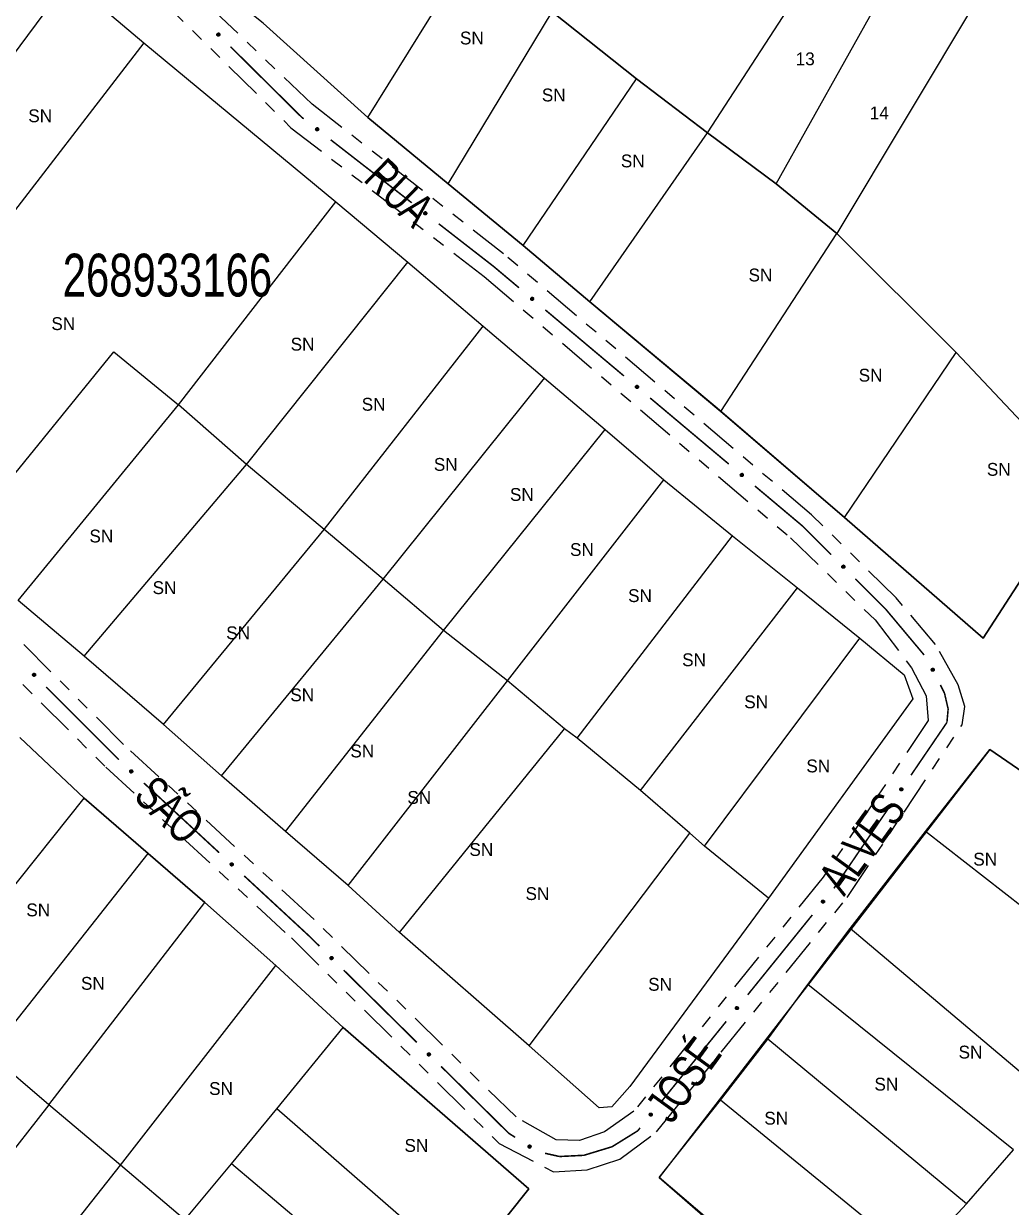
# Model space of a CAD drawing. Extents: x 207981 to 210201, y 4876477 to 4878908.
# Drawn here: x 209645 to 209760.5, y 4877602 to 4877740.3 of the extents above; entities that cross this region are included whole.
import ezdxf
from ezdxf.enums import TextEntityAlignment as Align

# ---------------------------------------------------------------- set-up
doc = ezdxf.new("R2010")
doc.units = 0
doc.header["$LTSCALE"] = 1.5
doc.header["$MEASUREMENT"] = 0
doc.linetypes.add('TRACO_25', pattern=[8, 3, -1, 1, -1, 1, -1])
for name, color, linetype in [('CD_MALHA_LOTES', 7, 'CONTINUOUS'), ('CD_TXT_QUADRA', 255, 'CONTINUOUS'), ('RU-QUADRA', 210, 'CONTINUOUS'), ('SV-EIXO-RUA-N-PAV', 6, 'CONTINUOUS'), ('SV-RUA-NAO-PAV', 7, 'CONTINUOUS'), ('SV-TXT-RUA-N-PAV', 7, 'CONTINUOUS'), ('Th_NmrPort', 1, 'CONTINUOUS')]:
    doc.layers.add(name, color=color, linetype=linetype)
doc.styles.add('ARIAL', font='ARIAL.SHX')

msp = doc.modelspace()

# ---------------------------------------------------------------- linework, layer by layer
at = {"layer": 'CD_MALHA_LOTES', "linetype": 'Continuous', "flags": 128}
for points in [[(209724.942364, 4877727.566226), (209743.145971, 4877755.54492)], [(209732.9719, 4877721.581478), (209749.030972, 4877750.308266)], [(209685.243539, 4877729.36165), (209697.113288, 4877748.462969)], [(209635.916645, 4877726.059934), (209650.332513, 4877745.470595)], [(209650.332513, 4877745.470595), (209659.060269, 4877738.089406)], [(209756.611653, 4877743.425806), (209740.053851, 4877715.796222)], [(209694.619644, 4877721.581478), (209706.78863, 4877741.680255)], [(209716.663463, 4877733.85021), (209706.78863, 4877741.680255)], [(209673.02468, 4877740.38356), (209685.243539, 4877729.36165)], [(209659.060269, 4877738.089406), (209640.906535, 4877714.5494)], [(209659.060269, 4877738.089406), (209681.503072, 4877719.486816)], [(209703.397273, 4877714.399781), (209716.663463, 4877733.85021)], [(209724.942364, 4877727.566226), (209716.663463, 4877733.85021)], [(209685.243539, 4877729.36165), (209694.619644, 4877721.581478)], [(209711.177445, 4877707.816559), (209724.942364, 4877727.566226)], [(209732.9719, 4877721.581478), (209724.942364, 4877727.566226)], [(209694.619644, 4877721.581478), (209703.397273, 4877714.399781)], [(209740.053851, 4877715.796222), (209732.9719, 4877721.581478)], [(209663.099974, 4877695.797191), (209681.503072, 4877719.486816)], [(209681.503072, 4877719.486816), (209689.931591, 4877712.454738)], [(209726.488424, 4877694.999225), (209740.053851, 4877715.796222)], [(209740.053851, 4877715.796222), (209754.018262, 4877701.881684)], [(209703.397273, 4877714.399781), (209711.177445, 4877707.816559)], [(209671.079637, 4877688.814986), (209689.931591, 4877712.454738)], [(209689.931591, 4877712.454738), (209698.709221, 4877704.973804)], [(209711.177445, 4877707.816559), (209726.488424, 4877694.999225)], [(209680.156504, 4877681.234306), (209698.709221, 4877704.973804)], [(209698.709221, 4877704.973804), (209705.890918, 4877698.889311)], [(209636.916704, 4877679.039898), (209655.569167, 4877701.98143)], [(209655.569167, 4877701.98143), (209663.099974, 4877695.797191)], [(209740.951563, 4877682.630747), (209754.018262, 4877701.881684)], [(209754.018262, 4877701.881684), (209768.680893, 4877686.321341)], [(209687.038964, 4877675.399177), (209705.890918, 4877698.889311)], [(209705.890918, 4877698.889311), (209712.972869, 4877692.904563)], [(209644.397638, 4877672.905532), (209663.099974, 4877695.797191)], [(209671.079637, 4877688.814986), (209663.099974, 4877695.797191)], [(209726.488424, 4877694.999225), (209740.951563, 4877682.630747)], [(209694.071042, 4877669.41443), (209712.972869, 4877692.904563)], [(209712.972869, 4877692.904563), (209719.855329, 4877687.019562)], [(209652.078064, 4877666.422056), (209671.079637, 4877688.814986)], [(209680.156504, 4877681.234306), (209671.079637, 4877688.814986)], [(209701.551976, 4877663.529428), (209719.855329, 4877687.019562)], [(209719.855329, 4877687.019562), (209727.884865, 4877680.486212)], [(209757.160254, 4877668.516717), (209768.680893, 4877686.321341)], [(209740.951563, 4877682.630747), (209757.160254, 4877668.516717)], [(209661.354422, 4877658.442393), (209680.156504, 4877681.234306)], [(209687.038964, 4877675.399177), (209680.156504, 4877681.234306)], [(209709.731131, 4877656.84646), (209727.884865, 4877680.486212)], [(209727.884865, 4877680.486212), (209735.465545, 4877674.401719)], [(209668.137136, 4877652.457645), (209687.038964, 4877675.399177)], [(209694.071042, 4877669.41443), (209687.038964, 4877675.399177)], [(209717.112319, 4877650.712094), (209735.465545, 4877674.401719)], [(209735.465545, 4877674.401719), (209742.746988, 4877668.516717)], [(209652.078064, 4877666.422056), (209644.397638, 4877672.905532)], [(209675.618071, 4877645.924296), (209694.071042, 4877669.41443)], [(209701.551976, 4877663.529428), (209694.071042, 4877669.41443)], [(209724.593254, 4877644.228617), (209742.746988, 4877668.516717)], [(209742.746988, 4877668.516717), (209747.933769, 4877664.227648), (209748.931227, 4877661.434766), (209732.074188, 4877638.144124)], [(209661.354422, 4877658.442393), (209652.078064, 4877666.422056)], [(209682.949386, 4877639.640311), (209701.551976, 4877663.529428)], [(209708.234944, 4877657.943664), (209701.551976, 4877663.529428)], [(209668.137136, 4877652.457645), (209661.354422, 4877658.442393)], [(209688.934134, 4877634.154292), (209708.234944, 4877657.943664)], [(209709.731131, 4877656.84646), (209708.234944, 4877657.943664)], [(209644.573992, 4877656.92579), (209652.073397, 4877649.82109)], [(209717.112319, 4877650.712094), (209709.731131, 4877656.84646)], [(209750.434024, 4877645.952975), (209757.93343, 4877655.50485)], [(209757.93343, 4877655.50485), (209784.773409, 4877637.11157)], [(209675.618071, 4877645.924296), (209668.137136, 4877652.457645)], [(209633.443295, 4877626.45452), (209652.073397, 4877649.82109)], [(209652.073397, 4877649.82109), (209659.572803, 4877643.347918)], [(209722.897575, 4877645.724804), (209717.112319, 4877650.712094)], [(209682.949386, 4877639.640311), (209675.618071, 4877645.924296)], [(209704.095494, 4877620.888102), (209722.897575, 4877645.724804)], [(209724.593254, 4877644.228617), (209722.897575, 4877645.724804)], [(209741.63209, 4877634.585455), (209750.434024, 4877645.952975)], [(209775.695181, 4877626.217697), (209750.434024, 4877645.952975)], [(209732.074188, 4877638.144124), (209724.593254, 4877644.228617)], [(209641.021642, 4877619.941878), (209659.572803, 4877643.347918)], [(209659.572803, 4877643.347918), (209666.203857, 4877637.624688)], [(209688.934134, 4877634.154292), (209682.949386, 4877639.640311)], [(209647.96846, 4877614.021295), (209666.203857, 4877637.624688)], [(209666.203857, 4877637.624688), (209674.492674, 4877630.283164)], [(209732.074188, 4877638.144124), (209715.865497, 4877616.150177), (209713.770835, 4877613.756278), (209712.274649, 4877613.656532), (209704.095494, 4877620.888102)], [(209736.6588, 4877628.072813), (209741.63209, 4877634.585455)], [(209765.630189, 4877614.337059), (209741.63209, 4877634.585455)], [(209704.095494, 4877620.888102), (209688.934134, 4877634.154292)], [(209656.336218, 4877606.956065), (209674.492674, 4877630.283164)], [(209674.492674, 4877630.283164), (209682.347314, 4877623.020582)], [(209732.001274, 4877621.678583), (209736.6588, 4877628.072813)], [(209760.696369, 4877608.73224), (209736.6588, 4877628.072813)], [(209674.611085, 4877613.547648), (209682.347314, 4877623.020582)], [(209682.347314, 4877623.020582), (209704.05612, 4877604.193126)], [(209726.475397, 4877614.534412), (209732.001274, 4877621.678583)], [(209755.209962, 4877602.456422), (209732.001274, 4877621.678583)], [(209647.96846, 4877614.021295), (209641.021642, 4877619.941878)], [(209647.96846, 4877614.021295), (209630.048827, 4877591.088901)], [(209656.336218, 4877606.956065), (209647.96846, 4877614.021295)], [(209669.322031, 4877607.113947), (209674.611085, 4877613.547648)], [(209696.398832, 4877594.56231), (209674.611085, 4877613.547648)], [(209719.291755, 4877605.535125), (209726.475397, 4877614.534412)], [(209749.210437, 4877595.983251), (209726.475397, 4877614.534412)], [(209755.209962, 4877602.456422), (209760.696369, 4877608.73224)], [(209638.10082, 4877583.90526), (209656.336218, 4877606.956065)], [(209663.875094, 4877600.561835), (209656.336218, 4877606.956065)], [(209663.875094, 4877600.561835), (209669.322031, 4877607.113947)], [(209691.425542, 4877588.404904), (209669.322031, 4877607.113947)], [(209741.316326, 4877586.74714), (209719.291755, 4877605.535125)], [(209704.05612, 4877604.193126), (209696.398832, 4877594.56231)], [(209749.210437, 4877595.983251), (209755.209962, 4877602.456422)]]:
    msp.add_lwpolyline(points, dxfattribs=at)
at = {"layer": 'RU-QUADRA', "linetype": 'Continuous'}
for points in [[(209768.680893, 4877686.321341), (209757.160254, 4877668.516717), (209740.951563, 4877682.630747), (209726.080691, 4877695.409583), (209711.177445, 4877707.816559), (209703.397273, 4877714.399781), (209694.619644, 4877721.581478), (209685.243539, 4877729.36165), (209673.02468, 4877740.38356), (209663.945953, 4877747.617522), (209654.172726, 4877756.741869), (209640.407806, 4877768.561745), (209619.361445, 4877787.313954), (209629.036786, 4877811.203071)], [(209706.78863, 4877741.680255), (209716.663463, 4877733.85021)], [(209716.663463, 4877733.85021), (209724.942364, 4877727.566226)], [(209724.942364, 4877727.566226), (209732.9719, 4877721.581478)], [(209732.9719, 4877721.581478), (209740.053851, 4877715.796222)], [(209754.018262, 4877701.881684), (209768.680893, 4877686.321341)]]:
    msp.add_lwpolyline(points, dxfattribs=at)
at = {"layer": 'RU-QUADRA', "linetype": 'Continuous', "flags": 128}
for points in [[(209650.332513, 4877745.470595), (209659.060269, 4877738.089406), (209681.503072, 4877719.486816), (209689.931591, 4877712.454738), (209698.709221, 4877704.973804), (209705.890918, 4877698.889311), (209712.972869, 4877692.904563), (209719.855329, 4877687.019562), (209727.884865, 4877680.486212), (209735.465545, 4877674.401719), (209742.746988, 4877668.516717), (209747.933769, 4877664.227648), (209748.931227, 4877661.434766), (209732.074188, 4877638.144124), (209715.865497, 4877616.150177), (209713.770835, 4877613.756278), (209712.274649, 4877613.656532), (209704.095494, 4877620.888102), (209688.934134, 4877634.154292), (209682.949386, 4877639.640311), (209675.618071, 4877645.924296), (209668.137136, 4877652.457645), (209661.354422, 4877658.442393), (209652.078064, 4877666.422056), (209644.397638, 4877672.905532)], [(209740.053851, 4877715.796222), (209754.018262, 4877701.881684)], [(209638.10082, 4877583.90526), (209645.126579, 4877578.024147), (209667.427444, 4877558.604633), (209673.032263, 4877565.788275), (209679.110729, 4877573.445563), (209685.741782, 4877581.537027), (209691.425542, 4877588.404904), (209696.398832, 4877594.56231), (209704.05612, 4877604.193126), (209682.347314, 4877623.020582), (209674.492674, 4877630.283164), (209666.203857, 4877637.624688), (209659.572803, 4877643.347918), (209652.073397, 4877649.82109), (209644.573992, 4877656.92579)], [(209784.773409, 4877637.11157), (209757.93343, 4877655.50485), (209719.291755, 4877605.535125), (209759.828017, 4877570.287918), (209757.459783, 4877568.393331), (209765.511777, 4877560.420279)]]:
    msp.add_lwpolyline(points, dxfattribs=at)
at = {"layer": 'SV-EIXO-RUA-N-PAV'}
for points in [[(209667.802541, 4877738.845976), (209667.753641, 4877738.845059), (209667.711427, 4877738.85427), (209667.678429, 4877738.872086), (209667.653375, 4877738.895433), (209667.630434, 4877738.922205), (209667.613259, 4877738.9543), (209667.602088, 4877738.994144), (209667.600823, 4877739.043191), (209667.613101, 4877739.085816), (209667.628837, 4877739.119101), (209667.651678, 4877739.146628), (209667.678059, 4877739.168478), (209667.711988, 4877739.185216), (209667.752476, 4877739.196143), (209667.801826, 4877739.19622), (209667.84315, 4877739.186906), (209667.874614, 4877739.168835), (209667.902142, 4877739.145698), (209667.925236, 4877739.118085), (209667.941913, 4877739.086482), (209667.952841, 4877739.045697), (209667.952273, 4877738.996988), (209667.943454, 4877738.955666), (209667.92583, 4877738.923956), (209667.90244, 4877738.897368), (209667.875868, 4877738.874031), (209667.844324, 4877738.855424), (209667.802541, 4877738.845976)], [(209679.371822, 4877727.796271), (209679.323385, 4877727.789497), (209679.280371, 4877727.793579), (209679.245475, 4877727.80731), (209679.217801, 4877727.827484), (209679.191815, 4877727.851312), (209679.170916, 4877727.881115), (209679.155047, 4877727.919332), (209679.14791, 4877727.967873), (209679.154988, 4877728.011663), (209679.166619, 4877728.046595), (209679.185994, 4877728.076662), (209679.209564, 4877728.101519), (209679.241241, 4877728.122204), (209679.280127, 4877728.137907), (209679.329111, 4877728.143903), (209679.371253, 4877728.139611), (209679.404658, 4877728.125444), (209679.434762, 4877728.105774), (209679.461, 4877728.08113), (209679.481347, 4877728.051756), (209679.497087, 4877728.012575), (209679.502364, 4877727.96415), (209679.498564, 4877727.922068), (209679.484869, 4877727.888474), (209679.464837, 4877727.859272), (209679.441255, 4877727.832917), (209679.41217, 4877727.810662), (209679.371822, 4877727.796271)], [(209692.00579, 4877717.978794), (209691.957353, 4877717.972019), (209691.914338, 4877717.976101), (209691.879442, 4877717.989832), (209691.851769, 4877718.010006), (209691.825782, 4877718.033834), (209691.804883, 4877718.063637), (209691.789014, 4877718.101854), (209691.781877, 4877718.150396), (209691.788955, 4877718.194185), (209691.800586, 4877718.229117), (209691.819961, 4877718.259184), (209691.843532, 4877718.284041), (209691.875208, 4877718.304726), (209691.914094, 4877718.32043), (209691.963078, 4877718.326425), (209692.005221, 4877718.322133), (209692.038625, 4877718.307966), (209692.068729, 4877718.288297), (209692.094968, 4877718.263652), (209692.115314, 4877718.234278), (209692.131055, 4877718.195097), (209692.136331, 4877718.146672), (209692.132531, 4877718.104591), (209692.118837, 4877718.070996), (209692.098804, 4877718.041794), (209692.075222, 4877718.01544), (209692.046137, 4877717.993184), (209692.00579, 4877717.978794)], [(209704.492119, 4877707.985256), (209704.44346, 4877707.980327), (209704.400632, 4877707.986041), (209704.366282, 4877708.001088), (209704.339396, 4877708.022299), (209704.314334, 4877708.047097), (209704.294582, 4877708.077674), (209704.280177, 4877708.116466), (209704.27489, 4877708.165244), (209704.283627, 4877708.208732), (209704.296577, 4877708.243197), (209704.317081, 4877708.272506), (209704.341579, 4877708.296449), (209704.374018, 4877708.315916), (209704.413473, 4877708.33013), (209704.462649, 4877708.33426), (209704.504598, 4877708.32837), (209704.537441, 4877708.312943), (209704.566775, 4877708.292144), (209704.592058, 4877708.26652), (209704.611274, 4877708.236394), (209704.625514, 4877708.196643), (209704.628947, 4877708.148052), (209704.62355, 4877708.106146), (209704.608589, 4877708.073096), (209704.587461, 4877708.044677), (209704.562895, 4877708.019237), (209704.532985, 4877707.998103), (209704.492119, 4877707.985256)], [(209716.743874, 4877697.694751), (209716.695215, 4877697.689822), (209716.652386, 4877697.695536), (209716.618037, 4877697.710582), (209716.591151, 4877697.731794), (209716.566089, 4877697.756592), (209716.546337, 4877697.787168), (209716.531932, 4877697.825961), (209716.526645, 4877697.874738), (209716.535382, 4877697.918227), (209716.548332, 4877697.952692), (209716.568835, 4877697.982001), (209716.593333, 4877698.005944), (209716.625773, 4877698.02541), (209716.665228, 4877698.039625), (209716.714404, 4877698.043754), (209716.756353, 4877698.037864), (209716.789195, 4877698.022438), (209716.81853, 4877698.001638), (209716.843813, 4877697.976015), (209716.863029, 4877697.945889), (209716.877269, 4877697.906138), (209716.880701, 4877697.857547), (209716.875305, 4877697.815641), (209716.860344, 4877697.78259), (209716.839216, 4877697.754171), (209716.814649, 4877697.728732), (209716.78474, 4877697.707597), (209716.743874, 4877697.694751)], [(209728.995629, 4877687.404245), (209728.946969, 4877687.399316), (209728.904141, 4877687.40503), (209728.869792, 4877687.420077), (209728.842906, 4877687.441288), (209728.817843, 4877687.466086), (209728.798092, 4877687.496663), (209728.783687, 4877687.535455), (209728.7784, 4877687.584232), (209728.787136, 4877687.627721), (209728.800087, 4877687.662186), (209728.82059, 4877687.691495), (209728.845088, 4877687.715438), (209728.877528, 4877687.734905), (209728.916983, 4877687.749119), (209728.966159, 4877687.753248), (209729.008108, 4877687.747359), (209729.04095, 4877687.731932), (209729.070285, 4877687.711133), (209729.095568, 4877687.685509), (209729.114784, 4877687.655383), (209729.129024, 4877687.615632), (209729.132456, 4877687.567041), (209729.12706, 4877687.525135), (209729.112098, 4877687.492085), (209729.090971, 4877687.463666), (209729.066404, 4877687.438226), (209729.036495, 4877687.417092), (209728.995629, 4877687.404245)], [(209740.838809, 4877676.682206), (209740.789905, 4877676.681514), (209740.747733, 4877676.690918), (209740.714818, 4877676.708886), (209740.689871, 4877676.732347), (209740.667053, 4877676.759225), (209740.650025, 4877676.791398), (209740.639037, 4877676.831293), (209740.637997, 4877676.880345), (209740.650471, 4877676.922913), (209740.66636, 4877676.956126), (209740.689326, 4877676.983547), (209740.715808, 4877677.005276), (209740.749812, 4877677.021858), (209740.790351, 4877677.032599), (209740.8397, 4877677.032451), (209740.880981, 4877677.022947), (209740.912362, 4877677.004732), (209740.939784, 4877676.981468), (209740.96275, 4877676.95375), (209740.979283, 4877676.922071), (209740.990024, 4877676.881236), (209740.989232, 4877676.83253), (209740.980223, 4877676.791249), (209740.962453, 4877676.759621), (209740.938942, 4877676.733139), (209740.912263, 4877676.709925), (209740.880634, 4877676.691463), (209740.838809, 4877676.682206)], [(209751.242315, 4877664.661082), (209751.195702, 4877664.675889), (209751.158668, 4877664.698147), (209751.133123, 4877664.725601), (209751.116876, 4877664.755748), (209751.103728, 4877664.788461), (209751.097749, 4877664.824368), (209751.09994, 4877664.865691), (209751.114465, 4877664.912554), (209751.13976, 4877664.948993), (209751.165336, 4877664.975477), (209751.195796, 4877664.994229), (209751.227789, 4877665.006469), (209751.265293, 4877665.011447), (209751.307147, 4877665.008817), (209751.353917, 4877664.993071), (209751.390074, 4877664.971001), (209751.414085, 4877664.943797), (209751.432743, 4877664.913055), (209751.445766, 4877664.879496), (209751.451432, 4877664.844216), (209751.448708, 4877664.802079), (209751.432555, 4877664.756123), (209751.410955, 4877664.71981), (209751.384095, 4877664.695423), (209751.353416, 4877664.677736), (209751.320765, 4877664.664149), (209751.284921, 4877664.656636), (209751.242315, 4877664.661082)], [(209646.215256, 4877664.414223), (209646.26416, 4877664.414916), (209646.306332, 4877664.405511), (209646.339247, 4877664.387544), (209646.364194, 4877664.364082), (209646.387012, 4877664.337205), (209646.40404, 4877664.305031), (209646.415028, 4877664.265136), (209646.416068, 4877664.216084), (209646.403594, 4877664.173516), (209646.387705, 4877664.140304), (209646.364739, 4877664.112882), (209646.338257, 4877664.091153), (209646.304253, 4877664.074571), (209646.263714, 4877664.06383), (209646.214365, 4877664.063979), (209646.173084, 4877664.073482), (209646.141703, 4877664.091697), (209646.114281, 4877664.114961), (209646.091315, 4877664.14268), (209646.074782, 4877664.174358), (209646.064041, 4877664.215193), (209646.064833, 4877664.263899), (209646.073842, 4877664.30518), (209646.091612, 4877664.336809), (209646.115123, 4877664.36329), (209646.141802, 4877664.386504), (209646.173431, 4877664.404967), (209646.215256, 4877664.414223)], [(209657.564342, 4877653.143445), (209657.613182, 4877653.146033), (209657.655686, 4877653.13827), (209657.689274, 4877653.121592), (209657.715111, 4877653.099114), (209657.738954, 4877653.073142), (209657.757215, 4877653.041652), (209657.769742, 4877653.002213), (209657.772681, 4877652.953238), (209657.761867, 4877652.910219), (209657.747278, 4877652.876415), (209657.725391, 4877652.848124), (209657.699772, 4877652.825385), (209657.666435, 4877652.807498), (209657.626344, 4877652.795194), (209657.577026, 4877652.79343), (209657.535408, 4877652.801326), (209657.503344, 4877652.818311), (209657.475041, 4877652.840495), (209657.451017, 4877652.867302), (209657.43327, 4877652.898316), (209657.420954, 4877652.938705), (209657.419858, 4877652.987404), (209657.42726, 4877653.029003), (209657.44379, 4877653.061297), (209657.466258, 4877653.08867), (209657.492017, 4877653.112901), (209657.522907, 4877653.132575), (209657.564342, 4877653.143445)], [(209747.429857, 4877650.802716), (209747.420074, 4877650.850636), (209747.421465, 4877650.893821), (209747.432993, 4877650.929506), (209747.451402, 4877650.958383), (209747.473562, 4877650.985805), (209747.502004, 4877651.008523), (209747.539157, 4877651.026745), (209747.587159, 4877651.036895), (209747.631304, 4877651.032563), (209747.666894, 4877651.023133), (209747.698111, 4877651.005671), (209747.724389, 4877650.983697), (209747.74701, 4877650.953372), (209747.765108, 4877650.915541), (209747.774147, 4877650.867027), (209747.772493, 4877650.824699), (209747.760437, 4877650.790475), (209747.742683, 4877650.759203), (209747.719723, 4877650.731479), (209747.691675, 4877650.709339), (209747.653552, 4877650.691186), (209747.60555, 4877650.682899), (209747.563314, 4877650.684067), (209747.528931, 4877650.69564), (209747.498536, 4877650.713811), (209747.470762, 4877650.735704), (209747.446735, 4877650.763344), (209747.429857, 4877650.802716)], [(209669.308032, 4877642.276719), (209669.356872, 4877642.279307), (209669.399377, 4877642.271544), (209669.432964, 4877642.254865), (209669.458801, 4877642.232388), (209669.482644, 4877642.206415), (209669.500905, 4877642.174926), (209669.513432, 4877642.135487), (209669.516372, 4877642.086512), (209669.505557, 4877642.043493), (209669.490968, 4877642.009689), (209669.469081, 4877641.981398), (209669.443462, 4877641.958659), (209669.410125, 4877641.940772), (209669.370034, 4877641.928468), (209669.320716, 4877641.926703), (209669.279098, 4877641.9346), (209669.247034, 4877641.951585), (209669.218731, 4877641.973768), (209669.194708, 4877642.000576), (209669.17696, 4877642.03159), (209669.164645, 4877642.071978), (209669.163548, 4877642.120678), (209669.17095, 4877642.162277), (209669.187481, 4877642.194571), (209669.209948, 4877642.221943), (209669.235707, 4877642.246174), (209669.266597, 4877642.265849), (209669.308032, 4877642.276719)], [(209738.275603, 4877637.699223), (209738.26978, 4877637.747783), (209738.274706, 4877637.790709), (209738.289119, 4877637.825329), (209738.309833, 4877637.852601), (209738.334166, 4877637.878115), (209738.364374, 4877637.898425), (209738.402895, 4877637.913541), (209738.451567, 4877637.919724), (209738.495209, 4877637.911788), (209738.529906, 4877637.899473), (209738.559587, 4877637.879512), (209738.583976, 4877637.855458), (209738.604036, 4877637.823382), (209738.618973, 4877637.784195), (209738.624006, 4877637.735103), (209738.618888, 4877637.693052), (209738.604068, 4877637.659932), (209738.583811, 4877637.63022), (209738.558656, 4877637.60447), (209738.528888, 4877637.584704), (209738.489406, 4877637.569736), (209738.440887, 4877637.565411), (209738.398888, 4877637.570036), (209738.365569, 4877637.584387), (209738.336766, 4877637.604989), (209738.310879, 4877637.629084), (209738.289198, 4877637.6586), (209738.275603, 4877637.699223)], [(209680.976377, 4877631.325991), (209681.025275, 4877631.326985), (209681.067504, 4877631.317841), (209681.10053, 4877631.300077), (209681.125621, 4877631.27677), (209681.148605, 4877631.250034), (209681.16583, 4877631.217967), (209681.177065, 4877631.17814), (209681.178407, 4877631.129096), (209681.166197, 4877631.086452), (209681.150513, 4877631.053141), (209681.127716, 4877631.025578), (209681.10137, 4877631.003686), (209681.067468, 4877630.986895), (209681.026996, 4877630.975904), (209680.977648, 4877630.975748), (209680.936309, 4877630.984996), (209680.904816, 4877631.003017), (209680.877251, 4877631.026111), (209680.854113, 4877631.053688), (209680.837386, 4877631.085263), (209680.826393, 4877631.126032), (209680.826884, 4877631.174741), (209680.835638, 4877631.216077), (209680.853212, 4877631.247815), (209680.876559, 4877631.274441), (209680.903095, 4877631.297819), (209680.934609, 4877631.316477), (209680.976377, 4877631.325991)], [(209728.212028, 4877625.260394), (209728.206205, 4877625.308955), (209728.211131, 4877625.351881), (209728.225544, 4877625.386501), (209728.246258, 4877625.413772), (209728.270591, 4877625.439286), (209728.300799, 4877625.459596), (209728.33932, 4877625.474712), (209728.387992, 4877625.480895), (209728.431634, 4877625.472959), (209728.466331, 4877625.460644), (209728.496012, 4877625.440683), (209728.520401, 4877625.416629), (209728.540461, 4877625.384553), (209728.555398, 4877625.345366), (209728.560431, 4877625.296274), (209728.555313, 4877625.254224), (209728.540493, 4877625.221103), (209728.520236, 4877625.191391), (209728.495081, 4877625.165642), (209728.465313, 4877625.145875), (209728.425831, 4877625.130907), (209728.377312, 4877625.126582), (209728.335313, 4877625.131208), (209728.301994, 4877625.145559), (209728.273191, 4877625.16616), (209728.247304, 4877625.190255), (209728.225623, 4877625.219771), (209728.212028, 4877625.260394)], [(209692.359706, 4877620.082334), (209692.408604, 4877620.083329), (209692.450833, 4877620.074185), (209692.483859, 4877620.056421), (209692.50895, 4877620.033113), (209692.531934, 4877620.006378), (209692.54916, 4877619.97431), (209692.560394, 4877619.934484), (209692.561736, 4877619.885439), (209692.549526, 4877619.842795), (209692.533843, 4877619.809485), (209692.511045, 4877619.781922), (209692.484699, 4877619.760029), (209692.450797, 4877619.743238), (209692.410326, 4877619.732247), (209692.360977, 4877619.732091), (209692.319638, 4877619.74134), (209692.288145, 4877619.759361), (209692.26058, 4877619.782455), (209692.237443, 4877619.810031), (209692.220715, 4877619.841607), (209692.209722, 4877619.882375), (209692.210214, 4877619.931084), (209692.218967, 4877619.97242), (209692.236541, 4877620.004158), (209692.259889, 4877620.030784), (209692.286424, 4877620.054162), (209692.317938, 4877620.07282), (209692.359706, 4877620.082334)], [(209718.148453, 4877612.821565), (209718.14263, 4877612.870126), (209718.147556, 4877612.913052), (209718.161969, 4877612.947672), (209718.182683, 4877612.974944), (209718.207016, 4877613.000457), (209718.237224, 4877613.020768), (209718.275745, 4877613.035883), (209718.324417, 4877613.042066), (209718.368059, 4877613.03413), (209718.402756, 4877613.021816), (209718.432437, 4877613.001854), (209718.456826, 4877612.9778), (209718.476886, 4877612.945724), (209718.491823, 4877612.906537), (209718.496856, 4877612.857445), (209718.491738, 4877612.815395), (209718.476918, 4877612.782275), (209718.456661, 4877612.752563), (209718.431506, 4877612.726813), (209718.401739, 4877612.707047), (209718.362256, 4877612.692079), (209718.313737, 4877612.687753), (209718.271738, 4877612.692379), (209718.238419, 4877612.70673), (209718.209616, 4877612.727332), (209718.183729, 4877612.751427), (209718.162049, 4877612.780943), (209718.148453, 4877612.821565)], [(209704.084381, 4877609.303486), (209704.131985, 4877609.314705), (209704.175193, 4877609.314614), (209704.211208, 4877609.304165), (209704.240626, 4877609.286633), (209704.268703, 4877609.265307), (209704.292265, 4877609.237561), (209704.311596, 4877609.200973), (209704.323186, 4877609.153299), (209704.320183, 4877609.109043), (209704.311829, 4877609.073186), (209704.295314, 4877609.041458), (209704.27414, 4877609.01453), (209704.244509, 4877608.991008), (209704.20724, 4877608.97178), (209704.159019, 4877608.961286), (209704.11666, 4877608.961666), (209704.08209, 4877608.972687), (209704.050298, 4877608.989492), (209704.021895, 4877609.011608), (209703.998922, 4877609.038977), (209703.97963, 4877609.076537), (209703.969903, 4877609.124267), (209703.969801, 4877609.16652), (209703.980333, 4877609.201236), (209703.997583, 4877609.232163), (209704.01863, 4877609.260583), (209704.045535, 4877609.28543), (209704.084381, 4877609.303486)]]:
    msp.add_lwpolyline(points, close=True, dxfattribs=at)
for points in [[(209667.844324, 4877738.855424), (209667.600823, 4877739.043191)], [(209667.802541, 4877738.845976), (209667.602088, 4877738.994144)], [(209667.824101, 4877738.852569), (209667.605283, 4877739.017523)], [(209667.856835, 4877738.868157), (209667.609908, 4877739.060964)], [(209667.875868, 4877738.874031), (209667.613101, 4877739.085816)], [(209667.775885, 4877738.846559), (209667.613223, 4877738.969316)], [(209667.753641, 4877738.845059), (209667.613259, 4877738.9543)], [(209667.885692, 4877738.887587), (209667.623248, 4877739.09769)], [(209667.729554, 4877738.850205), (209667.628829, 4877738.932723)], [(209667.90244, 4877738.897368), (209667.628837, 4877739.119101)], [(209667.711427, 4877738.85427), (209667.630434, 4877738.922205)], [(209667.912593, 4877738.912797), (209667.643346, 4877739.133483)], [(209667.92583, 4877738.923956), (209667.651678, 4877739.146628)], [(209667.932718, 4877738.9428), (209667.667366, 4877739.155785)], [(209667.943454, 4877738.955666), (209667.678059, 4877739.168478)], [(209667.947027, 4877738.978566), (209667.699122, 4877739.174263)], [(209667.952273, 4877738.996988), (209667.711988, 4877739.185216)], [(209667.948753, 4877739.022958), (209667.734755, 4877739.1889)], [(209667.952841, 4877739.045697), (209667.752476, 4877739.196143)], [(209667.941791, 4877739.068276), (209667.782989, 4877739.191051)], [(209667.941913, 4877739.086482), (209667.801826, 4877739.19622)], [(209667.930044, 4877739.104887), (209667.827389, 4877739.187395)], [(209667.925236, 4877739.118085), (209667.84315, 4877739.186906)], [(209679.41217, 4877727.810662), (209679.14791, 4877727.967873)], [(209679.423064, 4877727.824803), (209679.154798, 4877727.986607)], [(209679.441255, 4877727.832917), (209679.154988, 4877728.011663)], [(209679.371822, 4877727.796271), (209679.155047, 4877727.919332)], [(209679.392436, 4877727.805402), (209679.155416, 4877727.942926)], [(209679.449383, 4877727.847554), (209679.163637, 4877728.024669)], [(209679.464837, 4877727.859272), (209679.166619, 4877728.046595)], [(209679.345288, 4877727.793653), (209679.169079, 4877727.896019)], [(209679.323385, 4877727.789497), (209679.170916, 4877727.881115)], [(209679.473067, 4877727.875808), (209679.179298, 4877728.062613)], [(209679.484869, 4877727.888474), (209679.185994, 4877728.076662)], [(209679.298855, 4877727.791718), (209679.188961, 4877727.861561)], [(209679.280371, 4877727.793579), (209679.191815, 4877727.851312)], [(209679.489448, 4877727.908008), (209679.20047, 4877728.087635)], [(209679.498564, 4877727.922068), (209679.209564, 4877728.101519)], [(209679.499365, 4877727.945232), (209679.229781, 4877728.109788)], [(209679.502364, 4877727.96415), (209679.241241, 4877728.122204)], [(209679.495755, 4877727.98951), (209679.263402, 4877728.128592)], [(209679.497087, 4877728.012575), (209679.280127, 4877728.137907)], [(209679.483409, 4877728.033666), (209679.311029, 4877728.136511)], [(209679.481347, 4877728.051756), (209679.329111, 4877728.143903)], [(209679.467357, 4877728.068604), (209679.355548, 4877728.138207)], [(209679.461, 4877728.08113), (209679.371253, 4877728.139611)], [(209692.046137, 4877717.993184), (209691.781877, 4877718.150396)], [(209692.057032, 4877718.007326), (209691.788765, 4877718.16913)], [(209692.075222, 4877718.01544), (209691.788955, 4877718.194185)], [(209692.00579, 4877717.978794), (209691.789014, 4877718.101854)], [(209692.026403, 4877717.987924), (209691.789383, 4877718.125448)], [(209692.08335, 4877718.030076), (209691.797604, 4877718.207191)], [(209692.098804, 4877718.041794), (209691.800586, 4877718.229117)], [(209691.979256, 4877717.976175), (209691.803047, 4877718.078541)], [(209691.957353, 4877717.972019), (209691.804883, 4877718.063637)], [(209692.107034, 4877718.05833), (209691.813265, 4877718.245135)], [(209692.118837, 4877718.070996), (209691.819961, 4877718.259184)], [(209691.932822, 4877717.97424), (209691.822928, 4877718.044083)], [(209691.914338, 4877717.976101), (209691.825782, 4877718.033834)], [(209692.123415, 4877718.09053), (209691.834437, 4877718.270157)], [(209692.132531, 4877718.104591), (209691.843532, 4877718.284041)], [(209692.133332, 4877718.127754), (209691.863748, 4877718.29231)], [(209692.136331, 4877718.146672), (209691.875208, 4877718.304726)], [(209692.129722, 4877718.172033), (209691.897369, 4877718.311114)], [(209692.131055, 4877718.195097), (209691.914094, 4877718.32043)], [(209692.117376, 4877718.216188), (209691.944997, 4877718.319034)], [(209692.115314, 4877718.234278), (209691.963078, 4877718.326425)], [(209692.101324, 4877718.251126), (209691.989516, 4877718.320729)], [(209692.094968, 4877718.263652), (209692.005221, 4877718.322133)], [(209704.532985, 4877707.998103), (209704.27489, 4877708.165244)], [(209704.492119, 4877707.985256), (209704.280177, 4877708.116466)], [(209704.513065, 4877707.993597), (209704.281442, 4877708.140029)], [(209704.544409, 4877708.01182), (209704.282485, 4877708.183702)], [(209704.562895, 4877708.019237), (209704.283627, 4877708.208732)], [(209704.571573, 4877708.033554), (209704.292764, 4877708.2214)], [(209704.465505, 4877707.983648), (209704.293314, 4877708.092636)], [(209704.44346, 4877707.980327), (209704.294582, 4877708.077674)], [(209704.587461, 4877708.044677), (209704.296577, 4877708.243197)], [(209704.596313, 4877708.060888), (209704.309856, 4877708.258722)], [(209704.419031, 4877707.983479), (209704.311871, 4877708.057447)], [(209704.400632, 4877707.986041), (209704.314334, 4877708.047097)], [(209704.608589, 4877708.073096), (209704.317081, 4877708.272506)], [(209704.613907, 4877708.092442), (209704.331963, 4877708.282921)], [(209704.62355, 4877708.106146), (209704.341579, 4877708.296449)], [(209704.625231, 4877708.129262), (209704.362095, 4877708.303944)], [(209704.628947, 4877708.148052), (209704.374018, 4877708.315916)], [(209704.623306, 4877708.173646), (209704.396406, 4877708.321457)], [(209704.625514, 4877708.196643), (209704.413473, 4877708.33013)], [(209704.612647, 4877708.218239), (209704.4443, 4877708.327561)], [(209704.611274, 4877708.236394), (209704.462649, 4877708.33426)], [(209704.597934, 4877708.253762), (209704.488851, 4877708.327563)], [(209704.592058, 4877708.26652), (209704.504598, 4877708.32837)], [(209716.78474, 4877697.707597), (209716.526645, 4877697.874738)], [(209716.796164, 4877697.721315), (209716.53424, 4877697.893197)], [(209716.814649, 4877697.728732), (209716.535382, 4877697.918227)], [(209716.823328, 4877697.743048), (209716.544519, 4877697.930894)], [(209716.839216, 4877697.754171), (209716.548332, 4877697.952692)], [(209716.848068, 4877697.770382), (209716.561611, 4877697.968216)], [(209716.860344, 4877697.78259), (209716.568835, 4877697.982001)], [(209716.865661, 4877697.801937), (209716.583718, 4877697.992415)], [(209716.875305, 4877697.815641), (209716.593333, 4877698.005944)], [(209716.876985, 4877697.838757), (209716.61385, 4877698.013439)], [(209716.880701, 4877697.857547), (209716.625773, 4877698.02541)], [(209716.875061, 4877697.883141), (209716.648161, 4877698.030951)], [(209716.877269, 4877697.906138), (209716.665228, 4877698.039625)], [(209716.864402, 4877697.927733), (209716.696055, 4877698.037055)], [(209716.863029, 4877697.945889), (209716.714404, 4877698.043754)], [(209716.849689, 4877697.963256), (209716.740606, 4877698.037057)], [(209716.843813, 4877697.976015), (209716.756353, 4877698.037864)], [(209716.743874, 4877697.694751), (209716.531932, 4877697.825961)], [(209716.76482, 4877697.703092), (209716.533197, 4877697.849523)], [(209716.71726, 4877697.693143), (209716.545068, 4877697.802131)], [(209716.695215, 4877697.689822), (209716.546337, 4877697.787168)], [(209716.670786, 4877697.692974), (209716.563626, 4877697.766942)], [(209716.652386, 4877697.695536), (209716.566089, 4877697.756592)], [(209729.036495, 4877687.417092), (209728.7784, 4877687.584232)], [(209728.995629, 4877687.404245), (209728.783687, 4877687.535455)], [(209729.016575, 4877687.412586), (209728.784952, 4877687.559018)], [(209729.047918, 4877687.430809), (209728.785995, 4877687.602691)], [(209729.066404, 4877687.438226), (209728.787136, 4877687.627721)], [(209729.075083, 4877687.452543), (209728.796274, 4877687.640389)], [(209728.969015, 4877687.402637), (209728.796823, 4877687.511625)], [(209728.946969, 4877687.399316), (209728.798092, 4877687.496663)], [(209729.090971, 4877687.463666), (209728.800087, 4877687.662186)], [(209729.099823, 4877687.479877), (209728.813365, 4877687.677711)], [(209728.922541, 4877687.402468), (209728.815381, 4877687.476436)], [(209728.904141, 4877687.40503), (209728.817843, 4877687.466086)], [(209729.112098, 4877687.492085), (209728.82059, 4877687.691495)], [(209729.117416, 4877687.511431), (209728.835473, 4877687.70191)], [(209729.12706, 4877687.525135), (209728.845088, 4877687.715438)], [(209729.12874, 4877687.548251), (209728.865604, 4877687.722933)], [(209729.132456, 4877687.567041), (209728.877528, 4877687.734905)], [(209729.126816, 4877687.592635), (209728.899915, 4877687.740446)], [(209729.129024, 4877687.615632), (209728.916983, 4877687.749119)], [(209729.116157, 4877687.637227), (209728.94781, 4877687.74655)], [(209729.114784, 4877687.655383), (209728.966159, 4877687.753248)], [(209729.101444, 4877687.672751), (209728.992361, 4877687.746552)], [(209729.095568, 4877687.685509), (209729.008108, 4877687.747359)], [(209740.880634, 4877676.691463), (209740.637997, 4877676.880345)], [(209740.838809, 4877676.682206), (209740.639037, 4877676.831293)], [(209740.860399, 4877676.688701), (209740.642339, 4877676.854657)], [(209740.893204, 4877676.704138), (209740.647164, 4877676.898076)], [(209740.789905, 4877676.681514), (209740.650025, 4877676.791398)], [(209740.812155, 4877676.682911), (209740.650058, 4877676.806414)], [(209740.912263, 4877676.709925), (209740.650471, 4877676.922913)], [(209740.92215, 4877676.723436), (209740.660672, 4877676.934741)], [(209740.765842, 4877676.686771), (209740.665496, 4877676.769749)], [(209740.938942, 4877676.733139), (209740.66636, 4877676.956126)], [(209740.747733, 4877676.690918), (209740.667053, 4877676.759225)], [(209740.949166, 4877676.748522), (209740.680934, 4877676.970441)], [(209740.962453, 4877676.759621), (209740.689326, 4877676.983547)], [(209740.969428, 4877676.778433), (209740.705056, 4877676.992632)], [(209740.980223, 4877676.791249), (209740.715808, 4877677.005276)], [(209740.983901, 4877676.814133), (209740.736896, 4877677.010965)], [(209740.989232, 4877676.83253), (209740.749812, 4877677.021858)], [(209740.985831, 4877676.858516), (209740.772596, 4877677.025438)], [(209740.990024, 4877676.881236), (209740.790351, 4877677.032599)], [(209740.979077, 4877676.903865), (209740.820839, 4877677.027368)], [(209740.979283, 4877676.922071), (209740.8397, 4877677.032451)], [(209740.967498, 4877676.94053), (209740.865223, 4877677.023508)], [(209740.96275, 4877676.95375), (209740.880981, 4877677.022947)], [(209751.195702, 4877664.675889), (209751.097749, 4877664.824368)], [(209751.242315, 4877664.661082), (209751.09994, 4877664.865691)], [(209751.217252, 4877664.670179), (209751.102528, 4877664.838603)], [(209751.158668, 4877664.698147), (209751.103728, 4877664.788461)], [(209751.174536, 4877664.688486), (209751.10558, 4877664.798938)], [(209751.26485, 4877664.660415), (209751.110461, 4877664.886812)], [(209751.284921, 4877664.656636), (209751.114465, 4877664.912554)], [(209751.300854, 4877664.664687), (209751.128768, 4877664.926477)], [(209751.320765, 4877664.664149), (209751.13976, 4877664.948993)], [(209751.334417, 4877664.67384), (209751.153178, 4877664.956988)], [(209751.353416, 4877664.677736), (209751.165336, 4877664.975477)], [(209751.36798, 4877664.689096), (209751.183689, 4877664.984449)], [(209751.384095, 4877664.695423), (209751.195796, 4877664.994229)], [(209751.396661, 4877664.711064), (209751.213591, 4877664.997874)], [(209751.410955, 4877664.71981), (209751.227789, 4877665.006469)], [(209751.42168, 4877664.740356), (209751.249595, 4877665.005197)], [(209751.432555, 4877664.756123), (209751.265293, 4877665.011447)], [(209751.437546, 4877664.781852), (209751.288039, 4877665.007638)], [(209751.448708, 4877664.802079), (209751.307147, 4877665.008817)], [(209751.445479, 4877664.827009), (209751.334417, 4877664.994213)], [(209751.451432, 4877664.844216), (209751.353917, 4877664.993071)], [(209751.44609, 4877664.865453), (209751.375303, 4877664.976516)], [(209751.445766, 4877664.879496), (209751.390074, 4877664.971001)], [(209646.064041, 4877664.215193), (209646.263714, 4877664.06383)], [(209646.064833, 4877664.263899), (209646.304253, 4877664.074571)], [(209646.068234, 4877664.237913), (209646.281469, 4877664.070991)], [(209646.070164, 4877664.282296), (209646.317169, 4877664.085464)], [(209646.073842, 4877664.30518), (209646.338257, 4877664.091153)], [(209646.074782, 4877664.174358), (209646.214365, 4877664.063979)], [(209646.074988, 4877664.192564), (209646.233226, 4877664.069062)], [(209646.084637, 4877664.317996), (209646.349009, 4877664.103797)], [(209646.086567, 4877664.155899), (209646.188842, 4877664.072921)], [(209646.091315, 4877664.14268), (209646.173084, 4877664.073482)], [(209646.091612, 4877664.336809), (209646.364739, 4877664.112882)], [(209646.104899, 4877664.347907), (209646.373131, 4877664.125989)], [(209646.115123, 4877664.36329), (209646.387705, 4877664.140304)], [(209646.131915, 4877664.372994), (209646.393393, 4877664.161689)], [(209646.141802, 4877664.386504), (209646.403594, 4877664.173516)], [(209646.160861, 4877664.392291), (209646.406901, 4877664.198353)], [(209646.173431, 4877664.404967), (209646.416068, 4877664.216084)], [(209646.193666, 4877664.407729), (209646.411726, 4877664.241772)], [(209646.215256, 4877664.414223), (209646.415028, 4877664.265136)], [(209646.24191, 4877664.413518), (209646.404007, 4877664.290015)], [(209646.26416, 4877664.414916), (209646.40404, 4877664.305031)], [(209646.288223, 4877664.409658), (209646.388569, 4877664.32668)], [(209646.306332, 4877664.405511), (209646.387012, 4877664.337205)], [(209657.419858, 4877652.987404), (209657.666435, 4877652.807498)], [(209657.420954, 4877652.938705), (209657.626344, 4877652.795194)], [(209657.424264, 4877652.96157), (209657.643807, 4877652.803038)], [(209657.424472, 4877653.005995), (209657.67892, 4877652.818884)], [(209657.42726, 4877653.029003), (209657.699772, 4877652.825385)], [(209657.43277, 4877652.916517), (209657.595675, 4877652.79924)], [(209657.43327, 4877652.898316), (209657.577026, 4877652.79343)], [(209657.43755, 4877653.042229), (209657.710026, 4877652.838436)], [(209657.44379, 4877653.061297), (209657.725391, 4877652.848124)], [(209657.445761, 4877652.880328), (209657.551175, 4877652.801376)], [(209657.451017, 4877652.867302), (209657.535408, 4877652.801326)], [(209657.456638, 4877653.072902), (209657.733269, 4877652.861546)], [(209657.466258, 4877653.08867), (209657.747278, 4877652.876415)], [(209657.482661, 4877653.099017), (209657.752132, 4877652.898005)], [(209657.492017, 4877653.112901), (209657.761867, 4877652.910219)], [(209657.510838, 4877653.119422), (209657.764209, 4877652.935165)], [(209657.522907, 4877653.132575), (209657.772681, 4877652.953238)], [(209657.54302, 4877653.136119), (209657.767347, 4877652.978739)], [(209657.564342, 4877653.143445), (209657.769742, 4877653.002213)], [(209657.591003, 4877653.143774), (209657.757764, 4877653.026646)], [(209657.613182, 4877653.146033), (209657.757215, 4877653.041652)], [(209657.637431, 4877653.141712), (209657.740917, 4877653.062685)], [(209657.655686, 4877653.13827), (209657.738954, 4877653.073142)], [(209747.420074, 4877650.850636), (209747.502004, 4877651.008523)], [(209747.420761, 4877650.875257), (209747.483613, 4877650.989293)], [(209747.421465, 4877650.893821), (209747.473562, 4877650.985805)], [(209747.425589, 4877650.829035), (209747.516764, 4877651.011285)], [(209747.429857, 4877650.802716), (209747.539157, 4877651.026745)], [(209747.440256, 4877650.782712), (209747.562728, 4877651.027848)], [(209747.446735, 4877650.763344), (209747.587159, 4877651.036895)], [(209747.461529, 4877650.753353), (209747.606286, 4877651.031189)], [(209747.470762, 4877650.735704), (209747.631304, 4877651.032563)], [(209747.485877, 4877650.728504), (209747.644824, 4877651.024741)], [(209747.498536, 4877650.713811), (209747.666894, 4877651.023133)], [(209747.515553, 4877650.706629), (209747.683671, 4877651.011477)], [(209747.528931, 4877650.69564), (209747.698111, 4877651.005671)], [(209747.548712, 4877650.692288), (209747.709965, 4877650.991908)], [(209747.563314, 4877650.684067), (209747.724389, 4877650.983697)], [(209747.586482, 4877650.684712), (209747.733903, 4877650.964036)], [(209747.60555, 4877650.682899), (209747.74701, 4877650.953372)], [(209747.63045, 4877650.691077), (209747.754768, 4877650.931653)], [(209747.653552, 4877650.691186), (209747.765108, 4877650.915541)], [(209747.673749, 4877650.706153), (209747.765643, 4877650.884612)], [(209747.691675, 4877650.709339), (209747.774147, 4877650.867027)], [(209747.707618, 4877650.724353), (209747.770111, 4877650.840285)], [(209747.719723, 4877650.731479), (209747.772493, 4877650.824699)], [(209669.163548, 4877642.120678), (209669.410125, 4877641.940772)], [(209669.164645, 4877642.071978), (209669.370034, 4877641.928468)], [(209669.167954, 4877642.094843), (209669.387498, 4877641.936312)], [(209669.168162, 4877642.139268), (209669.42261, 4877641.952157)], [(209669.17095, 4877642.162277), (209669.443462, 4877641.958659)], [(209669.17646, 4877642.04979), (209669.339365, 4877641.932514)], [(209669.17696, 4877642.03159), (209669.320716, 4877641.926703)], [(209669.18124, 4877642.175502), (209669.453716, 4877641.97171)], [(209669.187481, 4877642.194571), (209669.469081, 4877641.981398)], [(209669.189451, 4877642.013602), (209669.294865, 4877641.93465)], [(209669.194708, 4877642.000576), (209669.279098, 4877641.9346)], [(209669.200328, 4877642.206176), (209669.476959, 4877641.99482)], [(209669.209948, 4877642.221943), (209669.490968, 4877642.009689)], [(209669.226352, 4877642.232291), (209669.495822, 4877642.031278)], [(209669.235707, 4877642.246174), (209669.505557, 4877642.043493)], [(209669.254528, 4877642.252695), (209669.507899, 4877642.068439)], [(209669.266597, 4877642.265849), (209669.516372, 4877642.086512)], [(209669.28671, 4877642.269393), (209669.511037, 4877642.112012)], [(209669.308032, 4877642.276719), (209669.513432, 4877642.135487)], [(209669.334693, 4877642.277047), (209669.501454, 4877642.15992)], [(209669.356872, 4877642.279307), (209669.500905, 4877642.174926)], [(209669.381121, 4877642.274986), (209669.484607, 4877642.195959)], [(209669.399377, 4877642.271544), (209669.482644, 4877642.206415)], [(209738.26978, 4877637.747783), (209738.364374, 4877637.898425)], [(209738.272483, 4877637.772266), (209738.344469, 4877637.880767)], [(209738.273506, 4877637.725803), (209738.379311, 4877637.899969)], [(209738.274706, 4877637.790709), (209738.334166, 4877637.878115)], [(209738.275603, 4877637.699223), (209738.402895, 4877637.913541)], [(209738.284328, 4877637.678434), (209738.426477, 4877637.912709)], [(209738.289198, 4877637.6586), (209738.451567, 4877637.919724)], [(209738.303124, 4877637.64743), (209738.470162, 4877637.912469)], [(209738.310879, 4877637.629084), (209738.495209, 4877637.911788)], [(209738.325353, 4877637.62067), (209738.508043, 4877637.902885)], [(209738.336766, 4877637.604989), (209738.529906, 4877637.899473)], [(209738.353137, 4877637.596437), (209738.545672, 4877637.886482)], [(209738.365569, 4877637.584387), (209738.559587, 4877637.879512)], [(209738.385009, 4877637.579426), (209738.570274, 4877637.864823)], [(209738.398888, 4877637.570036), (209738.583976, 4877637.855458)], [(209738.422031, 4877637.568781), (209738.591847, 4877637.835083)], [(209738.440887, 4877637.565411), (209738.604036, 4877637.823382)], [(209738.466372, 4877637.571521), (209738.609987, 4877637.801099)], [(209738.489406, 4877637.569736), (209738.618973, 4877637.784195)], [(209738.510761, 4877637.582998), (209738.616971, 4877637.753325)], [(209738.528888, 4877637.584704), (209738.624006, 4877637.735103)], [(209738.546008, 4877637.598361), (209738.617792, 4877637.708782)], [(209738.558656, 4877637.60447), (209738.618888, 4877637.693052)], [(209680.826393, 4877631.126032), (209681.026996, 4877630.975904)], [(209680.826884, 4877631.174741), (209681.067468, 4877630.986895)], [(209680.830446, 4877631.148776), (209681.044707, 4877630.983175)], [(209680.832101, 4877631.193171), (209681.080317, 4877630.997868)], [(209680.835638, 4877631.216077), (209681.10137, 4877631.003686)], [(209680.837386, 4877631.085263), (209680.977648, 4877630.975748)], [(209680.837479, 4877631.10347), (209680.996476, 4877630.980947)], [(209680.846354, 4877631.22896), (209681.112043, 4877631.016396)], [(209680.849284, 4877631.066878), (209680.95207, 4877630.984532)], [(209680.853212, 4877631.247815), (209681.127716, 4877631.025578)], [(209680.854113, 4877631.053688), (209680.936309, 4877630.984996)], [(209680.866431, 4877631.258995), (209681.136027, 4877631.038736)], [(209680.876559, 4877631.274441), (209681.150513, 4877631.053141)], [(209680.893292, 4877631.284248), (209681.156069, 4877631.074561)], [(209680.903095, 4877631.297819), (209681.166197, 4877631.086452)], [(209680.922118, 4877631.303723), (209681.16935, 4877631.111308)], [(209680.934609, 4877631.316477), (209681.178407, 4877631.129096)], [(209680.954827, 4877631.319363), (209681.173907, 4877631.154756)], [(209680.976377, 4877631.325991), (209681.177065, 4877631.17814)], [(209681.003034, 4877631.32545), (209681.16589, 4877631.202951)], [(209681.025275, 4877631.326985), (209681.16583, 4877631.217967)], [(209681.04937, 4877631.321877), (209681.150226, 4877631.239519)], [(209681.067504, 4877631.317841), (209681.148605, 4877631.250034)], [(209728.206205, 4877625.308955), (209728.300799, 4877625.459596)], [(209728.208908, 4877625.333437), (209728.280894, 4877625.441939)], [(209728.209931, 4877625.286974), (209728.315736, 4877625.46114)], [(209728.211131, 4877625.351881), (209728.270591, 4877625.439286)], [(209728.212028, 4877625.260394), (209728.33932, 4877625.474712)], [(209728.220753, 4877625.239605), (209728.362902, 4877625.47388)], [(209728.225623, 4877625.219771), (209728.387992, 4877625.480895)], [(209728.239549, 4877625.208602), (209728.406587, 4877625.47364)], [(209728.247304, 4877625.190255), (209728.431634, 4877625.472959)], [(209728.261778, 4877625.181841), (209728.444468, 4877625.464056)], [(209728.273191, 4877625.16616), (209728.466331, 4877625.460644)], [(209728.289562, 4877625.157608), (209728.482097, 4877625.447653)], [(209728.301994, 4877625.145559), (209728.496012, 4877625.440683)], [(209728.321434, 4877625.140597), (209728.506699, 4877625.425994)], [(209728.335313, 4877625.131208), (209728.520401, 4877625.416629)], [(209728.358456, 4877625.129952), (209728.528272, 4877625.396254)], [(209728.377312, 4877625.126582), (209728.540461, 4877625.384553)], [(209728.402797, 4877625.132692), (209728.546413, 4877625.362271)], [(209728.425831, 4877625.130907), (209728.555398, 4877625.345366)], [(209728.447186, 4877625.144169), (209728.553396, 4877625.314497)], [(209728.465313, 4877625.145875), (209728.560431, 4877625.296274)], [(209728.482433, 4877625.159532), (209728.554217, 4877625.269953)], [(209728.495081, 4877625.165642), (209728.555313, 4877625.254224)], [(209692.209722, 4877619.882375), (209692.410326, 4877619.732247)], [(209692.210214, 4877619.931084), (209692.450797, 4877619.743238)], [(209692.213775, 4877619.90512), (209692.428036, 4877619.739518)], [(209692.215431, 4877619.949515), (209692.463646, 4877619.754211)], [(209692.218967, 4877619.97242), (209692.484699, 4877619.760029)], [(209692.220715, 4877619.841607), (209692.360977, 4877619.732091)], [(209692.220809, 4877619.859814), (209692.379806, 4877619.73729)], [(209692.229683, 4877619.985303), (209692.495373, 4877619.77274)], [(209692.232613, 4877619.823221), (209692.335399, 4877619.740876)], [(209692.236541, 4877620.004158), (209692.511045, 4877619.781922)], [(209692.237443, 4877619.810031), (209692.319638, 4877619.74134)], [(209692.24976, 4877620.015338), (209692.519357, 4877619.79508)], [(209692.259889, 4877620.030784), (209692.533843, 4877619.809485)], [(209692.276621, 4877620.040591), (209692.539398, 4877619.830904)], [(209692.286424, 4877620.054162), (209692.549526, 4877619.842795)], [(209692.305447, 4877620.060067), (209692.55268, 4877619.867652)], [(209692.317938, 4877620.07282), (209692.561736, 4877619.885439)], [(209692.338157, 4877620.075707), (209692.557236, 4877619.911099)], [(209692.359706, 4877620.082334), (209692.560394, 4877619.934484)], [(209692.386363, 4877620.081794), (209692.549219, 4877619.959294)], [(209692.408604, 4877620.083329), (209692.54916, 4877619.97431)], [(209692.432699, 4877620.07822), (209692.533555, 4877619.995863)], [(209692.450833, 4877620.074185), (209692.531934, 4877620.006378)], [(209718.14263, 4877612.870126), (209718.237224, 4877613.020768)], [(209718.145333, 4877612.894608), (209718.217319, 4877613.00311)], [(209718.146356, 4877612.848145), (209718.252161, 4877613.022311)], [(209718.147556, 4877612.913052), (209718.207016, 4877613.000457)], [(209718.148453, 4877612.821565), (209718.275745, 4877613.035883)], [(209718.157178, 4877612.800777), (209718.299327, 4877613.035052)], [(209718.162049, 4877612.780943), (209718.324417, 4877613.042066)], [(209718.175974, 4877612.769773), (209718.343012, 4877613.034812)], [(209718.183729, 4877612.751427), (209718.368059, 4877613.03413)], [(209718.198203, 4877612.743013), (209718.380893, 4877613.025227)], [(209718.209616, 4877612.727332), (209718.402756, 4877613.021816)], [(209718.225987, 4877612.718779), (209718.418522, 4877613.008824)], [(209718.238419, 4877612.70673), (209718.432437, 4877613.001854)], [(209718.257859, 4877612.701769), (209718.443124, 4877612.987166)], [(209718.271738, 4877612.692379), (209718.456826, 4877612.9778)], [(209718.294881, 4877612.691123), (209718.464697, 4877612.957425)], [(209718.313737, 4877612.687753), (209718.476886, 4877612.945724)], [(209718.339222, 4877612.693863), (209718.482838, 4877612.923442)], [(209718.362256, 4877612.692079), (209718.491823, 4877612.906537)], [(209718.383611, 4877612.70534), (209718.489821, 4877612.875668)], [(209718.401739, 4877612.707047), (209718.496856, 4877612.857445)], [(209718.418858, 4877612.720704), (209718.490642, 4877612.831124)], [(209718.431506, 4877612.726813), (209718.491738, 4877612.815395)], [(209703.969801, 4877609.16652), (209704.27414, 4877609.01453)], [(209703.969903, 4877609.124267), (209704.244509, 4877608.991008)], [(209703.971142, 4877609.143382), (209704.254773, 4877609.004429)], [(209703.977579, 4877609.181362), (209704.281913, 4877609.029195)], [(209703.978827, 4877609.099626), (209704.223033, 4877608.9826)], [(209703.97963, 4877609.076537), (209704.20724, 4877608.97178)], [(209703.980333, 4877609.201236), (209704.295314, 4877609.041458)], [(209703.990916, 4877609.214938), (209704.300683, 4877609.056065)], [(209703.995198, 4877609.056799), (209704.176341, 4877608.970315)], [(209703.997583, 4877609.232163), (209704.311829, 4877609.073186)], [(209703.998922, 4877609.038977), (209704.159019, 4877608.961286)], [(209704.011888, 4877609.245259), (209704.312772, 4877609.095294)], [(209704.014409, 4877609.023493), (209704.132168, 4877608.964515)], [(209704.01863, 4877609.260583), (209704.320183, 4877609.109043)], [(209704.021895, 4877609.011608), (209704.11666, 4877608.961666)], [(209704.035993, 4877609.270343), (209704.318058, 4877609.134009)], [(209704.045535, 4877609.28543), (209704.323186, 4877609.153299)], [(209704.064699, 4877609.29249), (209704.313408, 4877609.177447)], [(209704.084381, 4877609.303486), (209704.311596, 4877609.200973)], [(209704.11056, 4877609.308543), (209704.29547, 4877609.222891)], [(209704.131985, 4877609.314705), (209704.292265, 4877609.237561)], [(209704.156616, 4877609.314759), (209704.272491, 4877609.255366)], [(209704.175193, 4877609.314614), (209704.268703, 4877609.265307)]]:
    msp.add_lwpolyline(points, dxfattribs=at)
at = {"layer": 'SV-EIXO-RUA-N-PAV', "const_width": 0.18}
for points in [[(209677.508556, 4877729.383569), (209669.198645, 4877737.61759)], [(209677.746667, 4877729.19854), (209677.508556, 4877729.383569)], [(209690.380635, 4877719.381062), (209680.905159, 4877726.74417)], [(209699.934743, 4877711.95685), (209693.539127, 4877716.926692)], [(209700.624224, 4877711.377741), (209699.934743, 4877711.95685)], [(209702.921428, 4877709.448271), (209700.624224, 4877711.377741)], [(209715.173183, 4877699.157766), (209705.984367, 4877706.875645)], [(209727.424937, 4877688.86726), (209718.236121, 4877696.585139)], [(209736.073759, 4877681.602933), (209730.487876, 4877686.294634)], [(209736.572409, 4877681.104283), (209736.073759, 4877681.602933)], [(209739.400836, 4877678.275856), (209736.572409, 4877681.104283)], [(209745.787012, 4877671.88968), (209742.229264, 4877675.447429)], [(209746.409783, 4877671.147851), (209745.787012, 4877671.88968)], [(209750.267605, 4877666.552504), (209746.409783, 4877671.147851)], [(209647.653229, 4877662.820573), (209656.13851, 4877654.335292)], [(209752.643427, 4877662.105006), (209752.170945, 4877663.049968)], [(209752.855581, 4877661.185668), (209752.643427, 4877662.105006)], [(209753.071952, 4877660.24806), (209752.855581, 4877661.185668)], [(209752.92911, 4877658.676799), (209753.068535, 4877660.210465)], [(209753.068535, 4877660.210465), (209753.071952, 4877660.24806)], [(209748.72803, 4877652.512169), (209752.670058, 4877658.296667)], [(209752.670058, 4877658.296667), (209752.92911, 4877658.676799)], [(209659.062998, 4877651.606724), (209667.870766, 4877643.456679)], [(209739.78765, 4877639.393134), (209746.475442, 4877649.206742)], [(209670.806689, 4877640.739997), (209678.146495, 4877633.948293)], [(209739.709501, 4877639.29654), (209739.78765, 4877639.393134)], [(209729.645926, 4877626.857711), (209737.193607, 4877636.186832)], [(209678.146495, 4877633.948293), (209678.437028, 4877633.679456)], [(209678.437028, 4877633.679456), (209679.578326, 4877632.552162)], [(209682.424159, 4877629.741247), (209690.961656, 4877621.308505)], [(209719.582351, 4877614.418882), (209727.130032, 4877623.748004)], [(209693.807488, 4877618.497591), (209701.633527, 4877610.767577)], [(209701.633527, 4877610.767577), (209701.720268, 4877610.6819)], [(209701.720268, 4877610.6819), (209702.460421, 4877610.209462)], [(209713.790413, 4877609.110639), (209716.313424, 4877610.672503)], [(209716.313424, 4877610.672503), (209716.790095, 4877610.967584)], [(209716.790095, 4877610.967584), (209717.066457, 4877611.309175)], [(209705.951483, 4877608.344953), (209706.92767, 4877608.128023)], [(209706.92767, 4877608.128023), (209707.648209, 4877607.967903)], [(209707.648209, 4877607.967903), (209709.907271, 4877608.080858)], [(209709.907271, 4877608.080858), (209710.505048, 4877608.110745)], [(209710.505048, 4877608.110745), (209713.759152, 4877609.101125)], [(209713.759152, 4877609.101125), (209713.790413, 4877609.110639)]]:
    msp.add_lwpolyline(points, dxfattribs=at)
at = {"layer": 'SV-RUA-NAO-PAV', "linetype": 'TRACO_25'}
for points in [[(209630.041086, 4877677.898446, 10.805054), (209654.62554, 4877653.451001, 11.977785), (209676.308269, 4877633.503722, 12.701385), (209700.587654, 4877609.501131, 12.401964), (209706.934131, 4877606.192355, 11.603509), (209710.899541, 4877606.425615, 11.403895), (209714.709446, 4877607.669665, 11.403895), (209718.985869, 4877610.857544, 10.555536), (209741.262909, 4877638.224984, 8.659205), (209754.691483, 4877658.396768, 7.261909), (209755.024454, 4877660.541807, 7.261909), (209754.256715, 4877663.051307, 7.785895), (209751.603315, 4877667.77285, 7.785895), (209746.991435, 4877673.230087, 9.432709), (209737.113809, 4877682.928796, 11.503702), (209701.103303, 4877713.418135, 12.47682), (209678.725995, 4877730.908463, 11.778172), (209652.064327, 4877756.315464, 11.254185)], [(209660.476624, 4877743.737676, 11.528654), (209676.260513, 4877728.14817, 12.05264), (209698.847803, 4877710.770341, 12.576627), (209734.653129, 4877680.25223, 11.952833), (209744.527779, 4877670.649716, 10.081453), (209748.804202, 4877665.051489, 8.459592), (209750.514771, 4877661.785857, 8.459592), (209750.74803, 4877658.908991, 8.01046), (209738.463033, 4877640.598124, 7.885702), (209716.342262, 4877613.267892, 10.929812), (209712.921123, 4877610.857544, 11.254185), (209709.966504, 4877609.846753, 11.329041), (209707.245143, 4877609.924507, 11.75322), (209702.567449, 4877612.590024, 12.501771), (209678.515355, 4877636.088441, 12.576627), (209656.705596, 4877656.109877, 11.678365), (209632.446614, 4877680.329983, 10.780102)]]:
    msp.add_polyline3d(points, dxfattribs=at)

# ---------------------------------------------------------------- texts
at = {"layer": 'CD_TXT_QUADRA', "style": 'ARIAL', "width": 0.7}
msp.add_text('268933166', height=5, dxfattribs=at).set_placement((209649.586752, 4877708.434866))
at = {"layer": 'SV-TXT-RUA-N-PAV', "style": 'ARIAL', "width": 0.7}
for s, rotation, p in [('RUA', 316, (209684.613835, 4877722.006365)), ('SÃO', 316, (209657.726425, 4877649.886488)), ('ALVES', 54, (209740.909351, 4877638.263285)), ('JOSÉ', 54, (209720.743793, 4877611.655951))]:
    msp.add_text(s, height=4, rotation=rotation, dxfattribs=at).set_placement(p)
at = {"layer": 'Th_NmrPort', "color": 1}
for s, p in [('SN', (209696.009368, 4877738.632052)), ('13', (209735.247185, 4877736.200865)), ('SN', (209705.581819, 4877731.975235)), ('SN', (209645.559695, 4877729.549075)), ('14', (209743.907779, 4877729.880972)), ('SN', (209714.8167, 4877724.272325)), ('SN', (209729.740382, 4877710.945777)), ('SN', (209648.260519, 4877705.263846)), ('SN', (209676.222881, 4877702.865081)), ('SN', (209742.614239, 4877699.242271)), ('SN', (209684.532371, 4877695.842978)), ('SN', (209692.958895, 4877688.820874)), ('SN', (209757.594727, 4877688.240975)), ('SN', (209701.85356, 4877685.309822)), ('SN', (209652.707852, 4877680.452413)), ('SN', (209708.875663, 4877678.872894)), ('SN', (209660.087294, 4877674.420494)), ('SN', (209715.663697, 4877673.489281)), ('SN', (209668.694176, 4877669.148811)), ('SN', (209721.98359, 4877665.999037)), ('SN', (209676.18442, 4877661.892637)), ('SN', (209729.239764, 4877661.083564)), ('SN', (209683.206524, 4877655.338674)), ('SN', (209736.495938, 4877653.593321)), ('SN', (209689.864164, 4877649.916606)), ('SN', (209697.120338, 4877643.830783)), ('SN', (209756.007732, 4877642.707782)), ('SN', (209703.674301, 4877638.68124)), ('SN', (209645.329262, 4877636.7739)), ('SN', (209651.716282, 4877628.196201)), ('SN', (209718.01144, 4877628.0821)), ('SN', (209754.288739, 4877620.167071)), ('SN', (209666.69677, 4877615.90752)), ('SN', (209744.457794, 4877616.421949)), ('SN', (209731.583937, 4877612.442757)), ('SN', (209689.530006, 4877609.261105))]:
    msp.add_text(s, height=1.5, dxfattribs=at).set_placement(p, align=Align.MIDDLE_LEFT)

doc.saveas('drawing.dxf')
